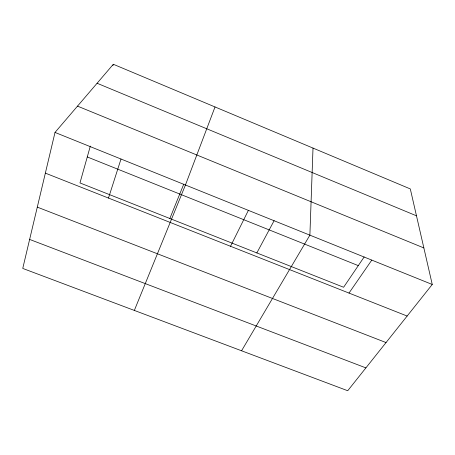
<?xml version="1.0" encoding="UTF-8"?>
<svg xmlns="http://www.w3.org/2000/svg" width="455" height="455" viewBox="0 0 455 455"><rect width="100%" height="100%" fill="white"/><g stroke="black" fill="none" stroke-linecap="round" stroke-linejoin="round"><path stroke-width="0.68" d="M313.012 148.085L309.883 235.15L241.565 350.777M55.015 132.428L22.75 268.427L347.722 390.731L432.25 284.472L410.308 188.927L113.329 64.269L55.015 132.428L432.25 284.472M90.323 146.1L79.972 182.933L343.61 287.259L364.159 256.961M112.948 65.628L113.329 64.269M108.483 198.061L121.007 159.023M215.022 106.953L185.447 184.997L134.344 310.424M169.846 218.497L183.723 184.23M230.526 246.274L248.385 210.364M256.842 252.923L274.12 220.669M348.996 293.071L371.78 260.101M29.632 239.427L365.9 367.89M37.293 207.122L386.045 342.564M45.358 173.127L407.14 316.043M87.275 156.952L358.29 265.623M77.515 106.129L423.861 247.941M97.086 83.254L416.49 215.824"/></g></svg>
